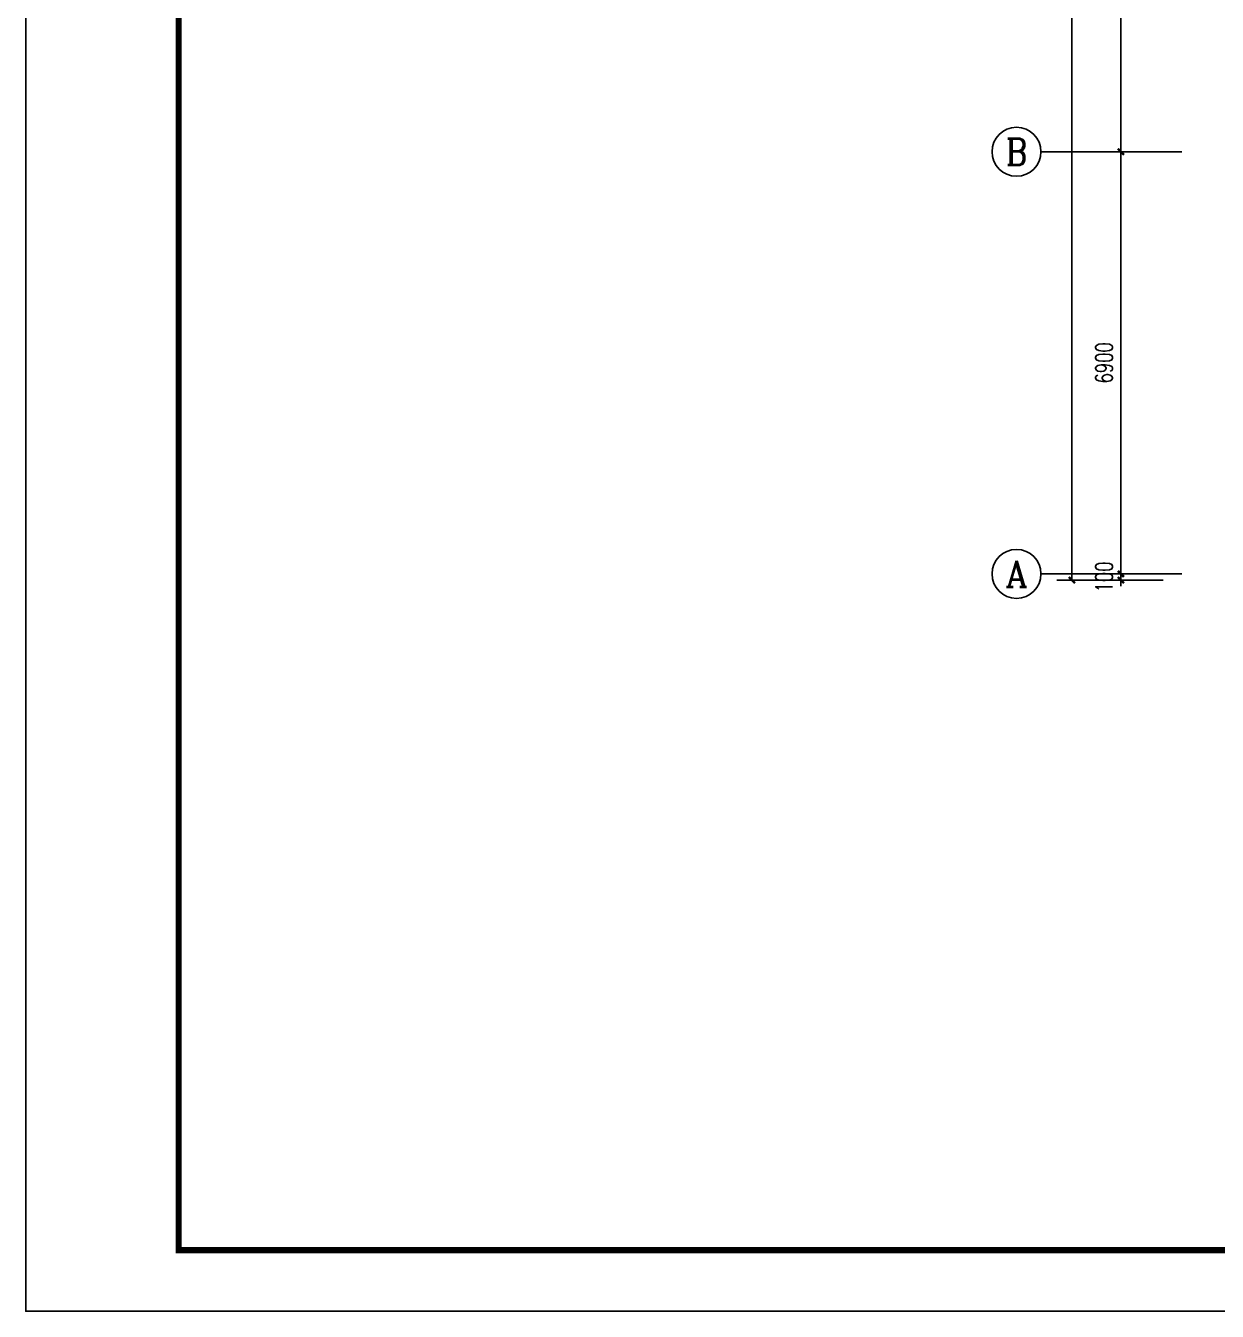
# Model space of a CAD drawing. Extents: x 2350667 to 3185789, y 309667 to 706270.
# Drawn here: x 2350667 to 2370145, y 374390 to 395401 of the extents above; entities that cross this region are included whole.
import ezdxf
from ezdxf.enums import TextEntityAlignment as Align

# ---------------------------------------------------------------- set-up
doc = ezdxf.new("R2010")
doc.units = 0
doc.header["$LTSCALE"] = 1000
for name, color, linetype in [('0-底图', 7, 'Continuous'), ('A-ANNO-AXIS', 102, 'Continuous'), ('AXIS', 3, 'Continuous'), ('AXIS_TEXT', 7, 'Continuous'), ('BTTK', 7, 'Continuous'), ('PUB_TITLE', 4, 'Continuous')]:
    doc.layers.add(name, color=color, linetype=linetype)
doc.styles.add('_TCH_AXIS', font='COMPLEX', dxfattribs={"bigfont": 'GBCBIG'})
doc.styles.add('A_DIM_T3', font='SIMPLEX', dxfattribs={"width": 0.7, "bigfont": 'HZ'})
doc.styles.add('COMPLEX', font='COMPLEX')
doc.styles.add('HZ(TK)', font='geniso.shx', dxfattribs={"width": 0.9, "bigfont": 'hztxt.shx'})
doc.dimstyles.new('_TCH_ARCH&&100', dxfattribs={"dimtxt": 280, "dimasz": 100, "dimexe": 250, "dimexo": 300, "dimgap": 135, "dimtad": 1, "dimdec": 0, "dimzin": 0, "dimdsep": 46, "dimtxsty": 'A_DIM_T3', "dimblk": 'ARCHTICK', "dimcen": 0.09, "dimclrt": 7, "dimazin": 2, "dimtfac": 1, "dimtdec": 0, "dimtix": 1, "dimtmove": 2, "dimatfit": 3, "dimfxl": 150, "dimtolj": 1, "dimtzin": 0, "dimarcsym": 0})

# ---------------------------------------------------------------- blocks, each defined once
blk = doc.blocks.new('vhtemplate_2020年新竖式图框_A1')
at = {"layer": 'PUB_TITLE', "color": 7}
blk.add_lwpolyline([(0, 594), (841, 594), (841, 0), (0, 0)], close=True, dxfattribs=at)
at = {"layer": 'PUB_TITLE', "const_width": 1}
blk.add_lwpolyline([(25, 10), (831, 10), (831, 584), (25, 584)], close=True, dxfattribs=at)
at = {"layer": 'BTTK', "color": 4, "style": 'HZ(TK)', "width": 0.9}
for tag, p in [('合作单位', (796, 511.5)), ('建设单位', (796, 209.5)), ('工程名称', (796, 176.5)), ('子项名称', (806, 160)), ('图纸名称', (796, 141))]:
    blk.add_attdef(tag, text='', height=3.5, dxfattribs=at).set_placement(p, align=Align.MIDDLE_CENTER)
for tag, p in [('注册证书号', (808.5, 309.01)), ('注册印章号', (808.5, 301.01)), ('设计号', (806, 193)), ('图别', (789.75, 34)), ('图号', (822.25, 34)), ('版本号', (789.75, 26)), ('日期', (822.25, 26))]:
    blk.add_attdef(tag, text='', height=3.5, dxfattribs=at).set_placement(p, align=Align.MIDDLE)
blk = doc.blocks.new('_ArchTick')
at = {"color": 0, "linetype": 'ByBlock', "const_width": 0.4}
blk.add_lwpolyline([(-0.5, -0.5), (0.5, 0.5)], dxfattribs=at)
blk = doc.blocks.new('*D766')
at = {"layer": 'A-ANNO-AXIS', "color": 0, "lineweight": -2, "transparency": 16777216}
for p, q in [((2141013, -52398), (2139270, -52398)), ((2139520, -87398), (2139520, -52398)), ((2141013, -87398), (2139270, -87398))]:
    blk.add_line(p, q, dxfattribs=at)
at = {"layer": 'Defpoints', "color": 0, "transparency": 16777216}
for p in [(2139520, -52398), (2141313, -52398), (2141313, -87398)]:
    blk.add_point(p, dxfattribs=at)
at = {"layer": 'A-ANNO-AXIS', "color": 0, "lineweight": -2, "transparency": 16777216, "xscale": 100, "yscale": 100, "zscale": 100}
for p, rotation in [((2139520, -52398), 90), ((2139520, -87398), 270)]:
    blk.add_blockref('_ArchTick', p, dxfattribs=dict(at, rotation=rotation))
at = {"layer": 'A-ANNO-AXIS', "color": 7, "transparency": 16777216, "insert": (2139245, -69898), "char_height": 280, "attachment_point": 5, "rotation": 90, "style": 'A_DIM_T3'}
blk.add_mtext('\\A1;35000', dxfattribs=at)
blk = doc.blocks.new('*D767')
at = {"layer": 'A-ANNO-AXIS', "color": 0, "lineweight": -2, "transparency": 16777216}
for p, q in [((2141013, -87298), (2140070, -87298)), ((2141013, -87398), (2140070, -87398)), ((2140320, -87298), (2140320, -87198)), ((2140320, -87398), (2140320, -87298)), ((2140320, -87398), (2140320, -87498))]:
    blk.add_line(p, q, dxfattribs=at)
at = {"layer": 'Defpoints', "color": 0, "transparency": 16777216}
for p in [(2140320, -87298), (2141313, -87298), (2141313, -87398)]:
    blk.add_point(p, dxfattribs=at)
at = {"layer": 'A-ANNO-AXIS', "color": 0, "lineweight": -2, "transparency": 16777216, "xscale": 100, "yscale": 100, "zscale": 100}
for p, rotation in [((2140320, -87298), 270), ((2140320, -87398), 90)]:
    blk.add_blockref('_ArchTick', p, dxfattribs=dict(at, rotation=rotation))
at = {"layer": 'A-ANNO-AXIS', "color": 7, "transparency": 16777216, "insert": (2140045, -87348), "char_height": 280, "attachment_point": 5, "rotation": 90, "style": 'A_DIM_T3'}
blk.add_mtext('\\A1;100', dxfattribs=at)
blk = doc.blocks.new('*D768')
at = {"layer": 'A-ANNO-AXIS', "color": 0, "lineweight": -2, "transparency": 16777216}
for p, q in [((2141013, -80398), (2140070, -80398)), ((2140320, -87298), (2140320, -80398)), ((2141013, -87298), (2140070, -87298))]:
    blk.add_line(p, q, dxfattribs=at)
at = {"layer": 'Defpoints', "color": 0, "transparency": 16777216}
for p in [(2140320, -80398), (2141313, -80398), (2141313, -87298)]:
    blk.add_point(p, dxfattribs=at)
at = {"layer": 'A-ANNO-AXIS', "color": 0, "lineweight": -2, "transparency": 16777216, "xscale": 100, "yscale": 100, "zscale": 100}
for p, rotation in [((2140320, -80398), 90), ((2140320, -87298), 270)]:
    blk.add_blockref('_ArchTick', p, dxfattribs=dict(at, rotation=rotation))
at = {"layer": 'A-ANNO-AXIS', "color": 7, "transparency": 16777216, "insert": (2140045, -83848), "char_height": 280, "attachment_point": 5, "rotation": 90, "style": 'A_DIM_T3'}
blk.add_mtext('\\A1;6900', dxfattribs=at)
blk = doc.blocks.new('*D769')
at = {"layer": 'A-ANNO-AXIS', "color": 0, "lineweight": -2, "transparency": 16777216}
for p, q in [((2141013, -73498), (2140070, -73498)), ((2140320, -80398), (2140320, -73498)), ((2141013, -80398), (2140070, -80398))]:
    blk.add_line(p, q, dxfattribs=at)
at = {"layer": 'Defpoints', "color": 0, "transparency": 16777216}
for p in [(2140320, -73498), (2141313, -73498), (2141313, -80398)]:
    blk.add_point(p, dxfattribs=at)
at = {"layer": 'A-ANNO-AXIS', "color": 0, "lineweight": -2, "transparency": 16777216, "xscale": 100, "yscale": 100, "zscale": 100}
for p, rotation in [((2140320, -73498), 90), ((2140320, -80398), 270)]:
    blk.add_blockref('_ArchTick', p, dxfattribs=dict(at, rotation=rotation))
at = {"layer": 'A-ANNO-AXIS', "color": 7, "transparency": 16777216, "insert": (2140045, -76948), "char_height": 280, "attachment_point": 5, "rotation": 90, "style": 'A_DIM_T3'}
blk.add_mtext('\\A1;6900', dxfattribs=at)
blk = doc.blocks.new('_AXISO')
blk.add_circle((0, 0), 0.5)
at = {"layer": 'AXIS_TEXT', "style": 'COMPLEX', "width": 1.041667}
blk.add_attdef('A', text='', height=0.56, dxfattribs=at).set_placement((-0.25, -0.28), (0.25, -0.28), align=Align.FIT)
blk = doc.blocks.new("ghjgj'")
at = {"layer": 'AXIS'}
for p, q in [((2141313, -80397.8), (2139013, -80397.8)), ((2141313, -87297.8), (2139013, -87297.8))]:
    blk.add_line(p, q, dxfattribs=at)
ref = blk.add_blockref('_AXISO', (2138613, -80397.8), dxfattribs=dict(at, xscale=800, yscale=800, zscale=800))
ref.add_attrib('A', 'B', dxfattribs={"layer": 'AXIS_TEXT', "height": 435.3, "style": '_TCH_AXIS'}).set_placement((2138436.8, -80615.4), (2138789.1, -80615.4), align=Align.FIT)
ref = blk.add_blockref('_AXISO', (2138613, -87297.8), dxfattribs=dict(at, xscale=800, yscale=800, zscale=800))
ref.add_attrib('A', 'A', dxfattribs={"layer": 'AXIS_TEXT', "height": 425.2, "style": '_TCH_AXIS'}).set_placement((2138430.7, -87510.4), (2138795.2, -87510.4), align=Align.FIT)
at = {"layer": 'A-ANNO-AXIS'}
for p1, p2, distance, picture, middle in [((2141313, -87397.8), (2141313, -52397.8), 1792.8, '*D766', (2139245.2, -69897.8)), ((2141313, -80397.8), (2141313, -73497.8), 992.8, '*D769', (2140045.2, -76947.8)), ((2141313, -87297.8), (2141313, -80397.8), 992.8, '*D768', (2140045.2, -83847.8)), ((2141313, -87397.8), (2141313, -87297.8), 992.8, '*D767', (2140045.2, -87347.8))]:
    dim = blk.add_aligned_dim(p1=p1, p2=p2, distance=distance, dimstyle='_TCH_ARCH&&100', dxfattribs=at)
    dim.commit()
    dim.dimension.update_dxf_attribs({"geometry": picture, "text_midpoint": middle})

msp = doc.modelspace()

# ---------------------------------------------------------------- block references
at = {"layer": '0-底图', "xscale": 100, "yscale": 100, "zscale": 100}
msp.add_blockref('vhtemplate_2020年新竖式图框_A1', (2350667, 374390), dxfattribs=at)
at = {"layer": '0-底图'}
msp.add_blockref("ghjgj'", (228250, 473739), dxfattribs=at)

doc.saveas('drawing.dxf')
